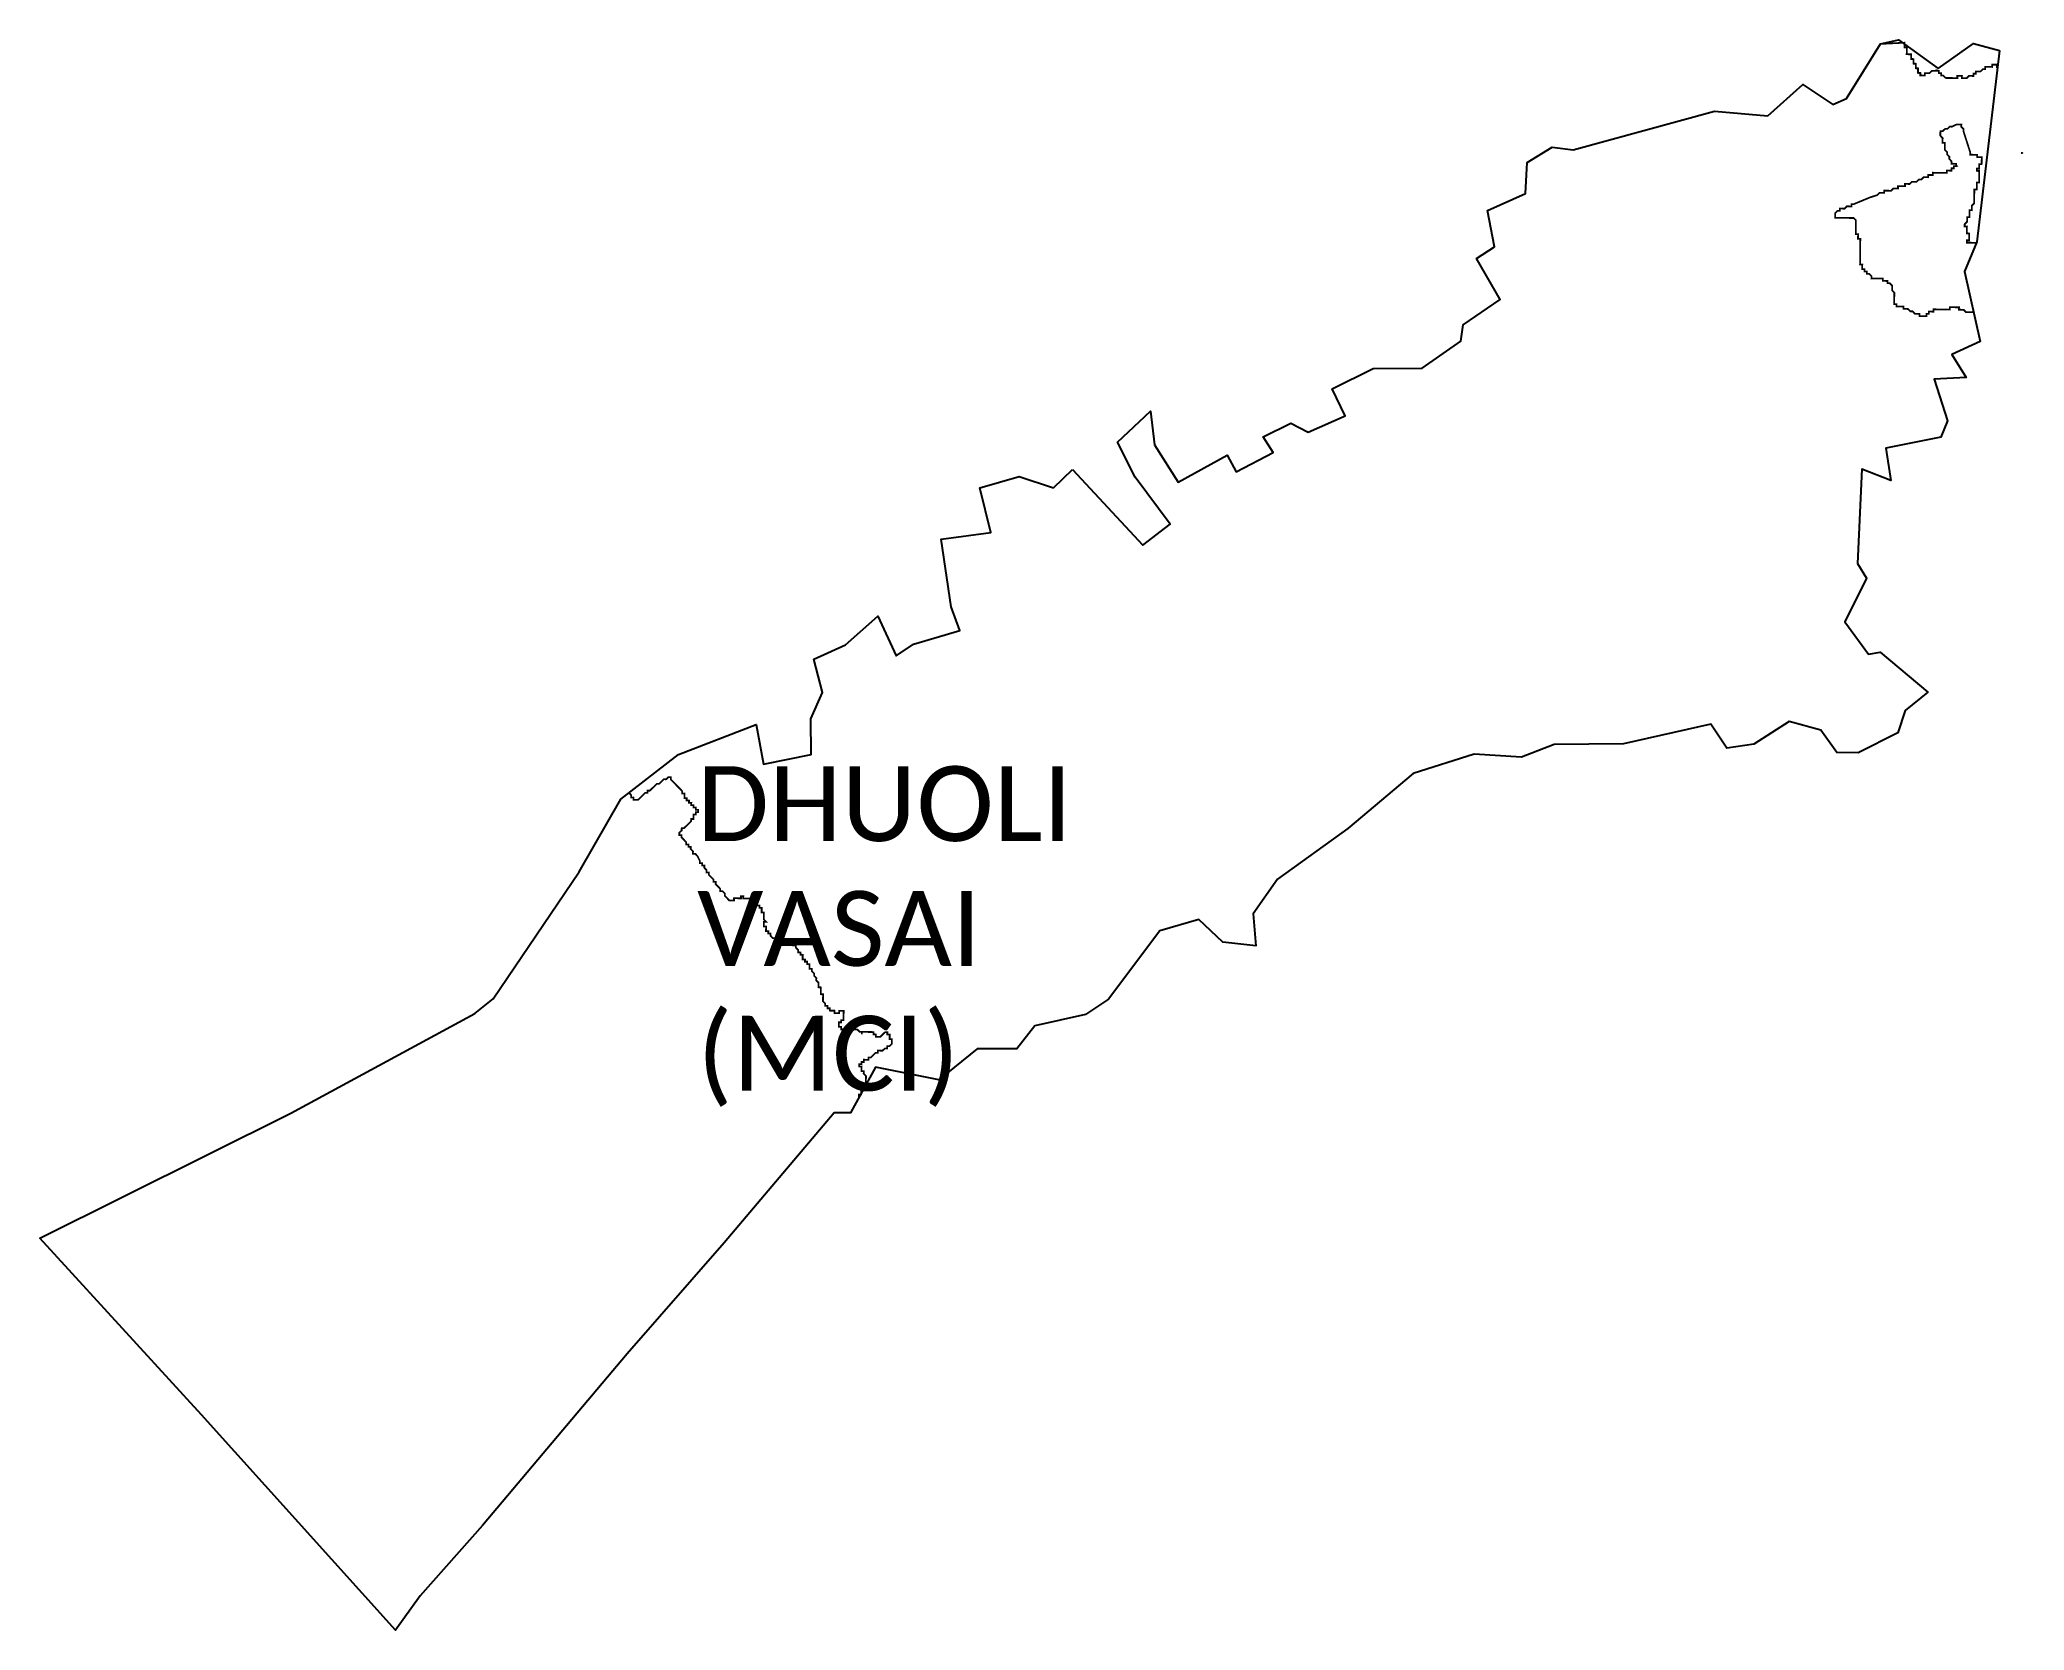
# Model space of a CAD drawing. Header units: metres. Extents: x 267512 to 270924, y 2139235 to 2141968.
import ezdxf

# ---------------------------------------------------------------- set-up
doc = ezdxf.new("R2010")
doc.units = ezdxf.units.M
for name, color, linetype in [('HAZARDS LINE', 1, 'Continuous'), ('village', 3, 'Continuous'), ('VILLAGE NAME', 250, 'Continuous')]:
    doc.layers.add(name, color=color, linetype=linetype)
doc.styles.get("Standard").update_dxf_attribs({"font": 'simplex.shx'})

msp = doc.modelspace()

# ---------------------------------------------------------------- linework, layer by layer
at = {"color": 3, "flags": 128}
msp.add_lwpolyline([(269255.1, 2141198.3), (269287.9, 2141229.9)], dxfattribs=at)
at = {"layer": 'HAZARDS LINE', "lineweight": 18}
for points in [[(270676.7, 2141961.2, 2.98, 2.98, 0), (270717.8, 2141963.3, 2.98, 2.98, 0), (270717.7, 2141955.3, 2.98, 2.98, 0), (270721.7, 2141955.3, 2.98, 2.98, 0), (270721.6, 2141943.4, 2.98, 2.98, 0), (270729.5, 2141943.3, 2.98, 2.98, 0), (270729.4, 2141935.3, 2.98, 2.98, 0), (270733.4, 2141935.2, 2.98, 2.98, 0), (270733.3, 2141927.3, 2.98, 2.98, 0), (270737.3, 2141927.2, 2.98, 2.98, 0), (270737.2, 2141919.3, 2.98, 2.98, 0), (270741.1, 2141919.2, 2.98, 2.98, 0), (270741, 2141911.3, 2.98, 2.98, 0), (270745, 2141911.2, 2.98, 2.98, 0), (270745, 2141907.2, 2.98, 2.98, 0), (270752.9, 2141907.1, 2.98, 2.98, 0), (270753, 2141911.1, 2.98, 2.98, 0), (270760.9, 2141911, 2.98, 2.98, 0), (270765, 2141914.9, 2.98, 2.98, 0), (270776.9, 2141914.8, 2.98, 2.98, 0), (270776.8, 2141910.8, 2.98, 2.98, 0), (270780.8, 2141910.8, 2.98, 2.98, 0), (270780.8, 2141906.8, 2.98, 2.98, 0), (270784.7, 2141906.7, 2.98, 2.98, 0), (270788.7, 2141902.7, 2.98, 2.98, 0), (270808.6, 2141902.5, 2.98, 2.98, 0), (270808.6, 2141906.4, 2.98, 2.98, 0), (270816.6, 2141906.3, 2.98, 2.98, 0), (270816.5, 2141902.3, 2.98, 2.98, 0), (270824.5, 2141902.2, 2.98, 2.98, 0), (270828.5, 2141906.2, 2.98, 2.98, 0), (270836.4, 2141906.1, 2.98, 2.98, 0), (270836.5, 2141910.1, 2.98, 2.98, 0), (270840.5, 2141910, 2.98, 2.98, 0), (270840.5, 2141914, 2.98, 2.98, 0), (270848.5, 2141913.9, 2.98, 2.98, 0), (270852.5, 2141917.8, 2.98, 2.98, 0), (270856.5, 2141917.8, 2.98, 2.98, 0), (270856.5, 2141921.7, 2.98, 2.98, 0), (270868.5, 2141921.6, 2.98, 2.98, 0), (270868.5, 2141925.6, 2.98, 2.98, 0), (270876.5, 2141925.5, 2.98, 2.98, 0), (270876.4, 2141921.5, 2.98, 2.98, 0), (270877.5, 2141921.5, 2.98, 2.98, 0)], [(270841.3, 2141619.4, 2.98, 2.98, 0), (270840.7, 2141619.5, 2.98, 2.98, 0), (270824.8, 2141619.7, 2.98, 2.98, 0), (270824.9, 2141623.7, 2.98, 2.98, 0), (270828.9, 2141623.7, 2.98, 2.98, 0), (270829, 2141635.6, 2.98, 2.98, 0), (270825, 2141635.7, 2.98, 2.98, 0), (270825.2, 2141647.6, 2.98, 2.98, 0), (270821.2, 2141647.6, 2.98, 2.98, 0), (270821.3, 2141651.6, 2.98, 2.98, 0), (270825.3, 2141655.5, 2.98, 2.98, 0), (270825.4, 2141663.5, 2.98, 2.98, 0), (270829.4, 2141663.5, 2.98, 2.98, 0), (270829.5, 2141675.4, 2.98, 2.98, 0), (270833.5, 2141675.3, 2.98, 2.98, 0), (270833.6, 2141683.3, 2.98, 2.98, 0), (270837.6, 2141687.2, 2.98, 2.98, 0), (270837.9, 2141711.1, 2.98, 2.98, 0), (270841.9, 2141711, 2.98, 2.98, 0), (270842.1, 2141723, 2.98, 2.98, 0), (270846, 2141722.9, 2.98, 2.98, 0), (270846.3, 2141742.8, 2.98, 2.98, 0), (270842.3, 2141742.9, 2.98, 2.98, 0), (270842.4, 2141746.8, 2.98, 2.98, 0), (270846.3, 2141746.8, 2.98, 2.98, 0), (270846.4, 2141754.7, 2.98, 2.98, 0), (270850.4, 2141754.7, 2.98, 2.98, 0), (270850.6, 2141766.6, 2.98, 2.98, 0), (270842.6, 2141766.7, 2.98, 2.98, 0), (270842.7, 2141770.7, 2.98, 2.98, 0), (270830.7, 2141770.9, 2.98, 2.98, 0), (270830.8, 2141774.8, 2.98, 2.98, 0), (270827, 2141786.8, 2.98, 2.98, 0), (270819.3, 2141810.8, 2.98, 2.98, 0), (270819.4, 2141814.8, 2.98, 2.98, 0), (270815.4, 2141818.8, 2.98, 2.98, 0), (270815.5, 2141822.8, 2.98, 2.98, 0), (270807.5, 2141822.9, 2.98, 2.98, 0), (270799.5, 2141819, 2.98, 2.98, 0), (270795.6, 2141819.1, 2.98, 2.98, 0), (270791.5, 2141815.1, 2.98, 2.98, 0), (270787.5, 2141815.2, 2.98, 2.98, 0), (270783.5, 2141811.3, 2.98, 2.98, 0), (270779.5, 2141811.3, 2.98, 2.98, 0), (270779.4, 2141803.4, 2.98, 2.98, 0), (270783.4, 2141799.3, 2.98, 2.98, 0), (270783.3, 2141791.4, 2.98, 2.98, 0), (270787.2, 2141791.3, 2.98, 2.98, 0), (270787.1, 2141779.4, 2.98, 2.98, 0), (270791, 2141775.4, 2.98, 2.98, 0), (270791, 2141771.4, 2.98, 2.98, 0), (270794.9, 2141767.3, 2.98, 2.98, 0), (270794.8, 2141763.4, 2.98, 2.98, 0), (270798.8, 2141759.3, 2.98, 2.98, 0), (270798.7, 2141755.4, 2.98, 2.98, 0), (270806.7, 2141755.3, 2.98, 2.98, 0), (270806.6, 2141751.3, 2.98, 2.98, 0), (270802.6, 2141751.3, 2.98, 2.98, 0), (270802.6, 2141747.4, 2.98, 2.98, 0), (270798.6, 2141747.4, 2.98, 2.98, 0), (270798.6, 2141743.4, 2.98, 2.98, 0), (270790.6, 2141743.5, 2.98, 2.98, 0), (270790.6, 2141739.5, 2.98, 2.98, 0), (270766.7, 2141739.9, 2.98, 2.98, 0), (270766.6, 2141735.9, 2.98, 2.98, 0), (270758.7, 2141736, 2.98, 2.98, 0), (270758.6, 2141732, 2.98, 2.98, 0), (270750.7, 2141732.1, 2.98, 2.98, 0), (270746.7, 2141728.2, 2.98, 2.98, 0), (270742.7, 2141728.2, 2.98, 2.98, 0), (270738.6, 2141724.3, 2.98, 2.98, 0), (270730.7, 2141724.4, 2.98, 2.98, 0), (270726.7, 2141720.5, 2.98, 2.98, 0), (270718.7, 2141720.6, 2.98, 2.98, 0), (270718.7, 2141716.6, 2.98, 2.98, 0), (270706.7, 2141716.7, 2.98, 2.98, 0), (270706.7, 2141712.8, 2.98, 2.98, 0), (270698.7, 2141712.9, 2.98, 2.98, 0), (270694.7, 2141708.9, 2.98, 2.98, 0), (270682.8, 2141709.1, 2.98, 2.98, 0), (270682.7, 2141705.1, 2.98, 2.98, 0), (270674.7, 2141705.2, 2.98, 2.98, 0), (270670.7, 2141701.3, 2.98, 2.98, 0), (270658.7, 2141697.5, 2.98, 2.98, 0), (270630.7, 2141685.9, 2.98, 2.98, 0), (270626.8, 2141685.9, 2.98, 2.98, 0), (270626.7, 2141682, 2.98, 2.98, 0), (270618.8, 2141682.1, 2.98, 2.98, 0), (270614.7, 2141678.1, 2.98, 2.98, 0), (270606.8, 2141678.2, 2.98, 2.98, 0), (270606.7, 2141674.3, 2.98, 2.98, 0), (270602.7, 2141674.3, 2.98, 2.98, 0), (270598.7, 2141670.4, 2.98, 2.98, 0), (270598.6, 2141662.4, 2.98, 2.98, 0), (270630.4, 2141662, 2.98, 2.98, 0), (270634.4, 2141658, 2.98, 2.98, 0), (270634.1, 2141634.1, 2.98, 2.98, 0), (270638, 2141634.1, 2.98, 2.98, 0), (270637.9, 2141626.1, 2.98, 2.98, 0), (270641.9, 2141626.1, 2.98, 2.98, 0), (270641.4, 2141582.3, 2.98, 2.98, 0), (270645.3, 2141582.3, 2.98, 2.98, 0), (270645.2, 2141574.3, 2.98, 2.98, 0), (270649.2, 2141574.2, 2.98, 2.98, 0), (270649.2, 2141570.3, 2.98, 2.98, 0), (270653.1, 2141570.2, 2.98, 2.98, 0), (270653.1, 2141566.2, 2.98, 2.98, 0), (270657.1, 2141566.2, 2.98, 2.98, 0), (270661, 2141562.2, 2.98, 2.98, 0), (270660.9, 2141558.2, 2.98, 2.98, 0), (270680.8, 2141557.9, 2.98, 2.98, 0), (270680.8, 2141553.9, 2.98, 2.98, 0), (270688.7, 2141553.8, 2.98, 2.98, 0), (270688.7, 2141549.9, 2.98, 2.98, 0), (270692.7, 2141549.8, 2.98, 2.98, 0), (270696.6, 2141545.8, 2.98, 2.98, 0), (270696.5, 2141537.8, 2.98, 2.98, 0), (270700.4, 2141533.8, 2.98, 2.98, 0), (270700.1, 2141513.9, 2.98, 2.98, 0), (270704.1, 2141513.9, 2.98, 2.98, 0), (270704.1, 2141509.9, 2.98, 2.98, 0), (270716, 2141509.7, 2.98, 2.98, 0), (270716, 2141505.8, 2.98, 2.98, 0), (270723.9, 2141505.7, 2.98, 2.98, 0), (270727.8, 2141501.6, 2.98, 2.98, 0), (270731.8, 2141501.6, 2.98, 2.98, 0), (270735.7, 2141497.5, 2.98, 2.98, 0), (270743.7, 2141497.4, 2.98, 2.98, 0), (270743.6, 2141493.5, 2.98, 2.98, 0), (270755.6, 2141493.3, 2.98, 2.98, 0), (270755.6, 2141497.3, 2.98, 2.98, 0), (270759.6, 2141497.2, 2.98, 2.98, 0), (270759.7, 2141501.2, 2.98, 2.98, 0), (270767.6, 2141501.1, 2.98, 2.98, 0), (270767.7, 2141505.1, 2.98, 2.98, 0), (270795.5, 2141504.7, 2.98, 2.98, 0), (270795.6, 2141508.7, 2.98, 2.98, 0), (270811.5, 2141508.5, 2.98, 2.98, 0), (270811.4, 2141504.5, 2.98, 2.98, 0), (270819.4, 2141504.4, 2.98, 2.98, 0), (270823.3, 2141500.4, 2.98, 2.98, 0), (270835.2, 2141500.2, 2.98, 2.98, 0), (270836.4, 2141501.4, 2.98, 2.98, 0)], [(268920.3, 2140150, 2.98, 2.98, 0), (268920.4, 2140156, 2.98, 2.98, 0), (268924.4, 2140156, 2.98, 2.98, 0), (268924.5, 2140163.9, 2.98, 2.98, 0), (268928.5, 2140163.9, 2.98, 2.98, 0), (268928.5, 2140167.9, 2.98, 2.98, 0), (268932.5, 2140167.8, 2.98, 2.98, 0), (268932.8, 2140187.7, 2.98, 2.98, 0), (268928.8, 2140191.7, 2.98, 2.98, 0), (268928.9, 2140195.7, 2.98, 2.98, 0), (268924.9, 2140195.8, 2.98, 2.98, 0), (268925, 2140203.7, 2.98, 2.98, 0), (268921, 2140203.8, 2.98, 2.98, 0), (268921.1, 2140207.8, 2.98, 2.98, 0), (268925.1, 2140207.7, 2.98, 2.98, 0), (268925.1, 2140211.7, 2.98, 2.98, 0), (268929.1, 2140211.6, 2.98, 2.98, 0), (268929.1, 2140215.6, 2.98, 2.98, 0), (268937.1, 2140215.5, 2.98, 2.98, 0), (268937.1, 2140219.5, 2.98, 2.98, 0), (268941.1, 2140219.4, 2.98, 2.98, 0), (268949.2, 2140227.3, 2.98, 2.98, 0), (268953.2, 2140227.2, 2.98, 2.98, 0), (268953.2, 2140231.2, 2.98, 2.98, 0), (268961.2, 2140231.1, 2.98, 2.98, 0), (268965.2, 2140235, 2.98, 2.98, 0), (268969.2, 2140235, 2.98, 2.98, 0), (268969.2, 2140239, 2.98, 2.98, 0), (268973.2, 2140238.9, 2.98, 2.98, 0), (268977.2, 2140242.8, 2.98, 2.98, 0), (268977.3, 2140250.8, 2.98, 2.98, 0), (268973.4, 2140250.9, 2.98, 2.98, 0), (268973.5, 2140258.8, 2.98, 2.98, 0), (268969.5, 2140258.9, 2.98, 2.98, 0), (268969.5, 2140262.8, 2.98, 2.98, 0), (268965.6, 2140262.9, 2.98, 2.98, 0), (268961.5, 2140259, 2.98, 2.98, 0), (268957.5, 2140255, 2.98, 2.98, 0), (268949.5, 2140255.1, 2.98, 2.98, 0), (268949.6, 2140259.1, 2.98, 2.98, 0), (268945.6, 2140259.2, 2.98, 2.98, 0), (268945.7, 2140263.1, 2.98, 2.98, 0), (268925.8, 2140263.4, 2.98, 2.98, 0), (268925.7, 2140259.4, 2.98, 2.98, 0), (268925.8, 2140263.4, 2.98, 2.98, 0), (268921.8, 2140263.5, 2.98, 2.98, 0), (268917.9, 2140267.5, 2.98, 2.98, 0), (268890, 2140267.8, 2.98, 2.98, 0), (268890.1, 2140271.8, 2.98, 2.98, 0), (268886.1, 2140271.9, 2.98, 2.98, 0), (268886.2, 2140279.8, 2.98, 2.98, 0), (268890.2, 2140279.8, 2.98, 2.98, 0), (268890.2, 2140283.7, 2.98, 2.98, 0), (268894.2, 2140283.7, 2.98, 2.98, 0), (268894.4, 2140299.6, 2.98, 2.98, 0), (268886.5, 2140299.7, 2.98, 2.98, 0), (268886.4, 2140295.7, 2.98, 2.98, 0), (268878.5, 2140295.8, 2.98, 2.98, 0), (268878.5, 2140299.8, 2.98, 2.98, 0), (268870.6, 2140299.9, 2.98, 2.98, 0), (268870.6, 2140303.9, 2.98, 2.98, 0), (268866.6, 2140303.9, 2.98, 2.98, 0), (268866.7, 2140307.9, 2.98, 2.98, 0), (268862.7, 2140308, 2.98, 2.98, 0), (268862.7, 2140312, 2.98, 2.98, 0), (268858.8, 2140316, 2.98, 2.98, 0), (268859, 2140327.9, 2.98, 2.98, 0), (268855, 2140328, 2.98, 2.98, 0), (268855.1, 2140339.9, 2.98, 2.98, 0), (268851.2, 2140340, 2.98, 2.98, 0), (268851.3, 2140347.9, 2.98, 2.98, 0), (268847.3, 2140351.9, 2.98, 2.98, 0), (268847.4, 2140355.9, 2.98, 2.98, 0), (268843.5, 2140359.9, 2.98, 2.98, 0), (268843.5, 2140363.9, 2.98, 2.98, 0), (268839.6, 2140368, 2.98, 2.98, 0), (268839.6, 2140371.9, 2.98, 2.98, 0), (268835.7, 2140372, 2.98, 2.98, 0), (268835.8, 2140379.9, 2.98, 2.98, 0), (268831.8, 2140380, 2.98, 2.98, 0), (268831.8, 2140384, 2.98, 2.98, 0), (268827.9, 2140384, 2.98, 2.98, 0), (268827.9, 2140388, 2.98, 2.98, 0), (268823.9, 2140388, 2.98, 2.98, 0), (268824, 2140396, 2.98, 2.98, 0), (268820.1, 2140396.1, 2.98, 2.98, 0), (268820.1, 2140400, 2.98, 2.98, 0), (268816.1, 2140400.1, 2.98, 2.98, 0), (268816.2, 2140404.1, 2.98, 2.98, 0), (268812.3, 2140408.1, 2.98, 2.98, 0), (268812.3, 2140412.1, 2.98, 2.98, 0), (268788.4, 2140412.4, 2.98, 2.98, 0), (268784.5, 2140416.4, 2.98, 2.98, 0), (268784.6, 2140420.4, 2.98, 2.98, 0), (268776.6, 2140420.5, 2.98, 2.98, 0), (268776.7, 2140424.5, 2.98, 2.98, 0), (268772.7, 2140424.5, 2.98, 2.98, 0), (268768.8, 2140428.5, 2.98, 2.98, 0), (268768.8, 2140432.5, 2.98, 2.98, 0), (268764.8, 2140432.6, 2.98, 2.98, 0), (268764.9, 2140436.5, 2.98, 2.98, 0), (268760.9, 2140436.6, 2.98, 2.98, 0), (268761, 2140444.6, 2.98, 2.98, 0), (268757, 2140444.6, 2.98, 2.98, 0), (268757.1, 2140452.6, 2.98, 2.98, 0), (268761.1, 2140452.5, 2.98, 2.98, 0), (268757.2, 2140456.5, 2.98, 2.98, 0), (268757.3, 2140468.5, 2.98, 2.98, 0), (268753.4, 2140468.5, 2.98, 2.98, 0), (268753.5, 2140476.5, 2.98, 2.98, 0), (268749.5, 2140476.5, 2.98, 2.98, 0), (268749.5, 2140480.5, 2.98, 2.98, 0), (268745.6, 2140480.6, 2.98, 2.98, 0), (268745.6, 2140484.5, 2.98, 2.98, 0), (268741.6, 2140484.6, 2.98, 2.98, 0), (268741.7, 2140488.6, 2.98, 2.98, 0), (268737.7, 2140488.6, 2.98, 2.98, 0), (268737.8, 2140492.6, 2.98, 2.98, 0), (268721.8, 2140492.8, 2.98, 2.98, 0), (268721.9, 2140496.8, 2.98, 2.98, 0), (268717.9, 2140496.8, 2.98, 2.98, 0), (268717.9, 2140492.9, 2.98, 2.98, 0), (268705.9, 2140493, 2.98, 2.98, 0), (268705.9, 2140489, 2.98, 2.98, 0), (268697.9, 2140489.1, 2.98, 2.98, 0), (268694, 2140493.2, 2.98, 2.98, 0), (268690.1, 2140497.2, 2.98, 2.98, 0), (268690.1, 2140501.2, 2.98, 2.98, 0), (268686.2, 2140505.2, 2.98, 2.98, 0), (268682.2, 2140505.2, 2.98, 2.98, 0), (268682.3, 2140509.2, 2.98, 2.98, 0), (268678.3, 2140513.3, 2.98, 2.98, 0), (268674.4, 2140517.3, 2.98, 2.98, 0), (268674.5, 2140521.3, 2.98, 2.98, 0), (268670.5, 2140521.3, 2.98, 2.98, 0), (268670.5, 2140525.3, 2.98, 2.98, 0), (268666.6, 2140529.3, 2.98, 2.98, 0), (268662.7, 2140533.3, 2.98, 2.98, 0), (268662.7, 2140537.3, 2.98, 2.98, 0), (268658.8, 2140537.4, 2.98, 2.98, 0), (268658.8, 2140541.4, 2.98, 2.98, 0), (268654.9, 2140545.4, 2.98, 2.98, 0), (268654.9, 2140549.4, 2.98, 2.98, 0), (268651, 2140549.4, 2.98, 2.98, 0), (268651, 2140553.4, 2.98, 2.98, 0), (268647, 2140553.4, 2.98, 2.98, 0), (268647.1, 2140557.4, 2.98, 2.98, 0), (268643.2, 2140565.4, 2.98, 2.98, 0), (268639.3, 2140569.5, 2.98, 2.98, 0), (268635.3, 2140569.5, 2.98, 2.98, 0), (268635.4, 2140573.5, 2.98, 2.98, 0), (268631.4, 2140577.5, 2.98, 2.98, 0), (268631.5, 2140581.5, 2.98, 2.98, 0), (268627.5, 2140581.5, 2.98, 2.98, 0), (268627.6, 2140585.5, 2.98, 2.98, 0), (268623.6, 2140585.6, 2.98, 2.98, 0), (268623.6, 2140589.6, 2.98, 2.98, 0), (268619.7, 2140593.6, 2.98, 2.98, 0), (268615.8, 2140597.6, 2.98, 2.98, 0), (268615.8, 2140601.6, 2.98, 2.98, 0), (268611.9, 2140601.6, 2.98, 2.98, 0), (268611.9, 2140605.6, 2.98, 2.98, 0), (268615.9, 2140609.5, 2.98, 2.98, 0), (268616, 2140613.5, 2.98, 2.98, 0), (268620, 2140613.5, 2.98, 2.98, 0), (268624, 2140617.4, 2.98, 2.98, 0), (268632, 2140625.3, 2.98, 2.98, 0), (268632.1, 2140629.2, 2.98, 2.98, 0), (268636.1, 2140629.2, 2.98, 2.98, 0), (268636.2, 2140637.1, 2.98, 2.98, 0), (268640.2, 2140637.1, 2.98, 2.98, 0), (268640.2, 2140641.1, 2.98, 2.98, 0), (268644.2, 2140641, 2.98, 2.98, 0), (268644.2, 2140645, 2.98, 2.98, 0), (268640.3, 2140645, 2.98, 2.98, 0), (268640.3, 2140649, 2.98, 2.98, 0), (268636.3, 2140649.1, 2.98, 2.98, 0), (268636.4, 2140653.1, 2.98, 2.98, 0), (268632.4, 2140653.1, 2.98, 2.98, 0), (268632.5, 2140657.1, 2.98, 2.98, 0), (268628.5, 2140657.1, 2.98, 2.98, 0), (268628.5, 2140661.1, 2.98, 2.98, 0), (268624.5, 2140661.2, 2.98, 2.98, 0), (268624.6, 2140665.1, 2.98, 2.98, 0), (268620.6, 2140665.2, 2.98, 2.98, 0), (268620.7, 2140673.1, 2.98, 2.98, 0), (268616.7, 2140673.2, 2.98, 2.98, 0), (268616.8, 2140677.2, 2.98, 2.98, 0), (268612.9, 2140681.2, 2.98, 2.98, 0), (268608.9, 2140685.2, 2.98, 2.98, 0), (268605, 2140689.3, 2.98, 2.98, 0), (268597.2, 2140697.3, 2.98, 2.98, 0), (268597.2, 2140701.3, 2.98, 2.98, 0), (268593.2, 2140701.3, 2.98, 2.98, 0), (268589.2, 2140697.4, 2.98, 2.98, 0), (268585.2, 2140697.5, 2.98, 2.98, 0), (268581.2, 2140693.5, 2.98, 2.98, 0), (268577.2, 2140689.6, 2.98, 2.98, 0), (268573.2, 2140689.7, 2.98, 2.98, 0), (268569.2, 2140685.7, 2.98, 2.98, 0), (268561.1, 2140677.9, 2.98, 2.98, 0), (268557.1, 2140677.9, 2.98, 2.98, 0), (268557.1, 2140674, 2.98, 2.98, 0), (268553.1, 2140674, 2.98, 2.98, 0), (268549.1, 2140670.1, 2.98, 2.98, 0), (268541, 2140662.2, 2.98, 2.98, 0), (268533.1, 2140662.3, 2.98, 2.98, 0), (268533.1, 2140666.3, 2.98, 2.98, 0), (268529.1, 2140666.4, 2.98, 2.98, 0), (268529.2, 2140670.3, 2.98, 2.98, 0), (268525.3, 2140674.3, 2.98, 2.98, 0)]]:
    msp.add_lwpolyline(points, format="xyseb", dxfattribs=at)
at = {"layer": 'HAZARDS LINE', "lineweight": 0, "const_width": 2.98}
for points in [[(270773, 2141918.8), (270772.9, 2141914.8)], [(270810.6, 2141751.2), (270806.6, 2141751.3)], [(270922.3, 2141773.7), (270918.3, 2141773.7)]]:
    msp.add_lwpolyline(points, close=True, dxfattribs=at)
at = {"layer": 'village', "color": 3, "true_color": 0x00ff00}
for points in [[(269287.9, 2141229.9, 0), (269408.5, 2141100, 0), (269455.6, 2141135.9, 0), (269395.6, 2141216.4, 0), (269365.2, 2141276.8, 0), (269421.7, 2141330.1, 0), (269428.8, 2141272.2, 0), (269469.3, 2141208.1, 0), (269553.4, 2141254.4, 0), (269569, 2141226, 0), (269632.6, 2141258.9, 0), (269615.4, 2141286, 0), (269662.8, 2141309.5, 0), (269692.9, 2141293.8, 0), (269756.4, 2141322.1, 0), (269733.9, 2141368.3, 0), (269804.7, 2141403.6, 0), (269888.8, 2141403.9, 0), (269955.3, 2141450.5, 0), (269959.1, 2141478.4, 0), (270023, 2141521.9, 0), (269981.9, 2141592.2, 0), (270013, 2141612.4, 0), (270000.8, 2141675.1, 0), (270066.2, 2141704.4, 0), (270069, 2141757.2, 0), (270112, 2141783.6, 0), (270148.2, 2141779, 0), (270391, 2141845.5, 0), (270482.7, 2141837.8, 0), (270543.3, 2141891.2, 0), (270594.5, 2141857.3, 0), (270618.4, 2141867.5, 0), (270676.7, 2141961.3, 0), (270707.8, 2141968.5, 0), (270775.6, 2141918.9, 0), (270836.5, 2141962.2, 0), (270880.9, 2141949.7, 0)], [(270880.9, 2141949.7, 0), (270841.9, 2141620.9, 0), (270821.1, 2141570, 0), (270847.9, 2141449.8, 0), (270799.3, 2141427.4, 0), (270823.6, 2141388.2, 0), (270769.1, 2141385.2, 0), (270791.7, 2141313.5, 0), (270780, 2141285.2, 0), (270685.5, 2141266.4, 0), (270694.2, 2141211.2, 0), (270644.6, 2141230.6, 0), (270637.3, 2141068.4, 0), (270652.3, 2141043, 0), (270615.2, 2140968.3, 0), (270655.7, 2140912.6, 0), (270675.8, 2140915.8, 0), (270757.8, 2140847.2, 0), (270718.7, 2140815.9, 0), (270706.2, 2140777.5, 0), (270638.3, 2140742.8, 0), (270601.7, 2140743.7, 0), (270573.8, 2140782.1, 0), (270519.6, 2140796.6, 0), (270459, 2140757.7, 0), (270412.2, 2140751.2, 0), (270384.7, 2140792.4, 0), (270234.6, 2140758.2, 0), (270115.9, 2140757, 0), (270059.3, 2140735.4, 0), (269978.4, 2140740.5, 0), (269873.5, 2140707.4, 0), (269760.9, 2140613, 0), (269640.1, 2140525.7, 0), (269598.1, 2140466.4, 0), (269602.8, 2140411.1, 0), (269546.1, 2140417.4, 0), (269505, 2140456.5, 0), (269438.1, 2140437.1, 0), (269349.7, 2140319.5, 0), (269310.1, 2140293.5, 0), (269223.1, 2140273.5, 0), (269192, 2140234, 0), (269123.7, 2140234, 0), (269057.9, 2140181.2, 0), (268949.3, 2140203, 0), (268906.2, 2140124.1, 0), (268877.8, 2140124, 0), (268689.1, 2139900.6, 0), (268522.5, 2139710.4, 0), (268273.7, 2139415, 0), (268166.4, 2139294.2, 0), (268123.8, 2139235, 0), (267790.5, 2139605.2, 0), (267512.5, 2139909.1, 0), (267944.2, 2140123.5, 0), (268260.7, 2140295.2, 0), (268291.7, 2140320.1, 0), (268439.5, 2140538.5, 0), (268511.2, 2140663.3, 0), (268610.5, 2140740, 0), (268743.8, 2140791.9, 0), (268756.5, 2140723.4, 0), (268838.6, 2140740.3, 0), (268838.2, 2140801.4, 0), (268857.8, 2140846.5, 0), (268843.3, 2140903.9, 0), (268897.7, 2140928.3, 0), (268952.9, 2140977.9, 0), (268984.5, 2140909.5, 0), (269014.7, 2140929.4, 0), (269094.2, 2140953.1, 0), (269079.3, 2140994, 0), (269062.2, 2141109.9, 0), (269147.4, 2141121.8, 0), (269128.5, 2141198.3, 0), (269196.1, 2141218, 0), (269255.1, 2141198.3, 0)]]:
    msp.add_polyline3d(points, dxfattribs=at)

# ---------------------------------------------------------------- texts
at = {"layer": 'VILLAGE NAME', "insert": (268642.6, 2140719.9), "char_height": 128.647, "attachment_point": 1}
msp.add_mtext_dynamic_manual_height_columns('{\\fCalibri|b0|i0|c0|p34;DHUOLI VASAI (MCI)}', width=737.615, gutter_width=643.2, heights=[0], dxfattribs=at)

doc.saveas('drawing.dxf')
